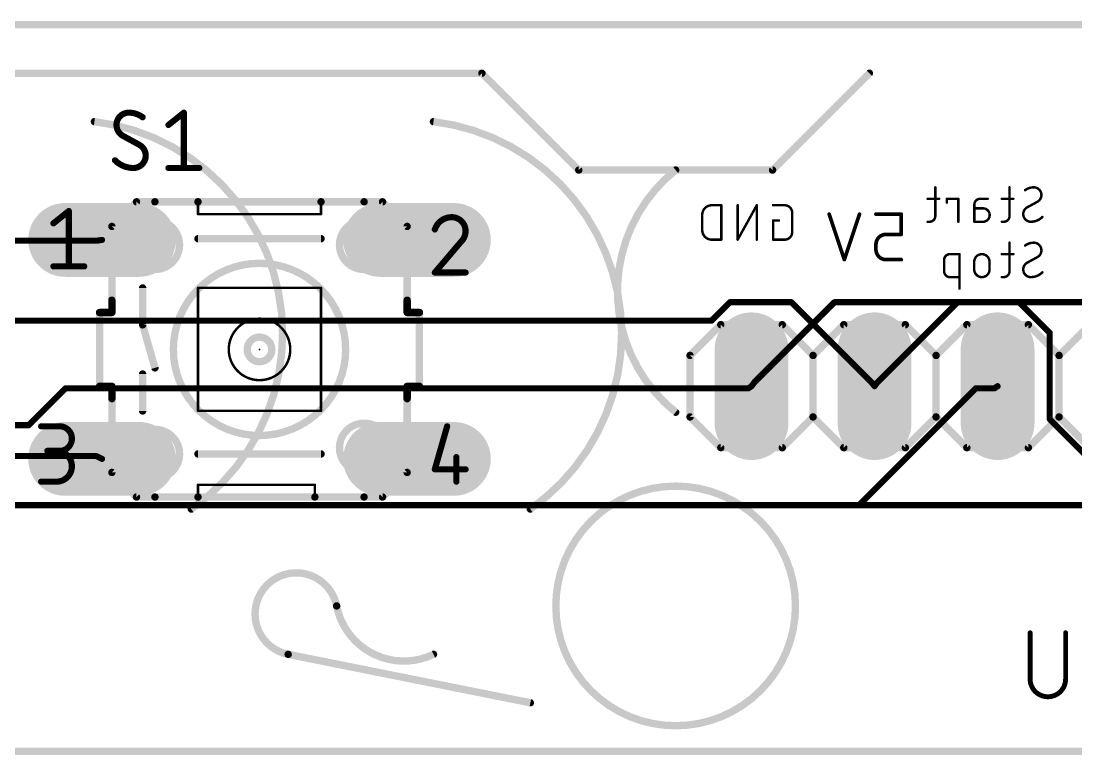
# Model space of a CAD drawing. Extents: x 0 to 140, y 0 to 15.
# Drawn here: x 48.49 to 70.26, y -0.08 to 15.08 of the extents above; entities that cross this region are included whole.
import ezdxf

# ---------------------------------------------------------------- set-up
doc = ezdxf.new("R2010")
doc.units = 0
for name, color, linetype in [('1', 12, 'CONTINUOUS'), ('16', 132, 'CONTINUOUS'), ('17', 110, 'CONTINUOUS'), ('20', 31, 'CONTINUOUS'), ('21', 253, 'CONTINUOUS'), ('22', 253, 'CONTINUOUS'), ('23', 53, 'CONTINUOUS'), ('25', 253, 'CONTINUOUS'), ('51', 253, 'CONTINUOUS'), ('52', 253, 'CONTINUOUS')]:
    doc.layers.add(name, color=color, linetype=linetype)

# ---------------------------------------------------------------- blocks, each defined once
blk = doc.blocks.new('RECT')
blk.add_solid([(-0.5, -0.5), (0.5, -0.5), (-0.5, 0.5), (0.5, 0.5)])
blk = doc.blocks.new('LONGP100')
at = {"const_width": 1}
blk.add_lwpolyline([(-0.5, 0), (0.5, 0)], dxfattribs=at)
at = {"const_width": 0.5}
for points in [[(-0.5, 0.25, 1), (-0.5, -0.25)], [(0.5, -0.25, 1), (0.5, 0.25)]]:
    blk.add_lwpolyline(points, format="xyb", dxfattribs=at)

msp = doc.modelspace()

# ---------------------------------------------------------------- linework, layer by layer
at = {"layer": '1', "const_width": 0.127}
for points in [[(38.227, 10.541), (50.038, 10.541)], [(50.038, 10.541), (50.1571, 10.5572)], [(63.627, 7.62), (65.278, 9.271)], [(65.278, 9.271), (69.088, 9.271)], [(69.088, 9.271), (69.723, 8.636)], [(69.723, 8.636), (69.723, 6.858)], [(63.627, 7.62), (63.5666, 7.5372)], [(65.786, 5.08), (68.199, 7.493)], [(68.199, 7.493), (68.58, 7.493)], [(68.58, 7.493), (68.6466, 7.5372)], [(69.723, 6.858), (71.882, 4.699)], [(46.736, 6.096), (50.038, 6.096)], [(50.038, 6.096), (50.1571, 6.036)], [(45.212, 5.08), (65.786, 5.08)]]:
    msp.add_lwpolyline(points, dxfattribs=at)
at = {"layer": '1', "const_width": 0.0635}
for points in [[(50.0337, 10.5725, 1), (50.0423, 10.5095)], [(50.038, 10.5092, 1), (50.038, 10.5728)], [(50.1614, 10.5258, 1), (50.1529, 10.5887)], [(65.278, 9.3028, 1), (65.278, 9.2393)], [(65.3005, 9.2485, 1), (65.2555, 9.2935)], [(69.1105, 9.2935, 1), (69.0655, 9.2485)], [(69.088, 9.2393, 1), (69.088, 9.3028)], [(69.7548, 8.636, 1), (69.6912, 8.636)], [(69.7005, 8.6135, 1), (69.7455, 8.6585)], [(63.6045, 7.6425, 1), (63.6495, 7.5975)], [(63.6526, 7.6013, 1), (63.6014, 7.6387)], [(63.541, 7.556, 1), (63.5923, 7.5185)], [(68.199, 7.5248, 1), (68.199, 7.4613)], [(68.2215, 7.4705, 1), (68.1765, 7.5155)], [(68.5624, 7.5194, 1), (68.5976, 7.4666)], [(68.58, 7.4613, 1), (68.58, 7.5248)], [(68.6642, 7.5108, 1), (68.6291, 7.5637)], [(69.7455, 6.8805, 1), (69.7005, 6.8355)], [(69.6912, 6.858, 1), (69.7548, 6.858)], [(50.0523, 6.1244, 1), (50.0237, 6.0676)], [(50.038, 6.0643, 1), (50.038, 6.1277)], [(50.1429, 6.0077, 1), (50.1714, 6.0644)], [(65.7635, 5.1025, 1), (65.8085, 5.0575)], [(65.786, 5.0483, 1), (65.786, 5.1117)]]:
    msp.add_lwpolyline(points, format="xyb", dxfattribs=at)
at = {"layer": '16', "const_width": 0.127}
for points in [[(63.119, 9.271), (62.738, 8.89)], [(64.389, 9.271), (63.119, 9.271)], [(66.04, 7.62), (64.389, 9.271)], [(66.167, 7.62), (67.818, 9.271)], [(67.818, 9.271), (88.773, 9.271)], [(62.738, 8.89), (37.211, 8.89)], [(66.04, 7.62), (66.1066, 7.5372)], [(66.167, 7.62), (66.1066, 7.5372)], [(49.403, 7.493), (48.641, 6.731)], [(63.5, 7.493), (49.403, 7.493)], [(63.5, 7.493), (63.5666, 7.5372)], [(48.641, 6.731), (31.75, 6.731)], [(78.867, 5.08), (20.955, 5.08)]]:
    msp.add_lwpolyline(points, dxfattribs=at)
at = {"layer": '16', "const_width": 0.0635}
for points in [[(63.119, 9.3028, 1), (63.119, 9.2393)], [(63.1415, 9.2485, 1), (63.0965, 9.2935)], [(64.4115, 9.2935, 1), (64.3665, 9.2485)], [(64.389, 9.2393, 1), (64.389, 9.3028)], [(67.818, 9.3028, 1), (67.818, 9.2393)], [(67.8405, 9.2485, 1), (67.7955, 9.2935)], [(62.7155, 8.9125, 1), (62.7605, 8.8675)], [(62.738, 8.8582, 1), (62.738, 8.9218)], [(66.0647, 7.6399, 1), (66.0153, 7.6001)], [(66.0175, 7.5975, 1), (66.0625, 7.6425)], [(66.1445, 7.6425, 1), (66.1895, 7.5975)], [(66.1926, 7.6013, 1), (66.1414, 7.6387)], [(49.403, 7.5248, 1), (49.403, 7.4613)], [(49.4255, 7.4705, 1), (49.3805, 7.5155)], [(63.4824, 7.5194, 1), (63.5176, 7.4666)], [(63.5, 7.4613, 1), (63.5, 7.5248)], [(63.5842, 7.5108, 1), (63.5491, 7.5637)], [(66.081, 7.556, 1), (66.1323, 7.5185)], [(66.0819, 7.5173, 1), (66.1314, 7.5571)], [(48.6185, 6.7535, 1), (48.6635, 6.7085)], [(48.641, 6.6993, 1), (48.641, 6.7628)]]:
    msp.add_lwpolyline(points, format="xyb", dxfattribs=at)
at = {"layer": '20', "const_width": 0.1524}
for points in [[(0, 15), (140, 15)], [(140, 0), (0, 0)]]:
    msp.add_lwpolyline(points, dxfattribs=at)
at = {"layer": '21'}
for points, const_width in [([(44, 14), (58, 14)], 0.1524), ([(58, 14), (60, 12)], 0.1524), ([(64, 12), (66, 14)], 0.1524), ([(60, 12), (64, 12)], 0.1524), ([(52.1383, 11.3446), (51.2493, 11.3446)], 0.1524), ([(54.6783, 11.3446), (52.1383, 11.3446)], 0.1524), ([(52.1383, 11.3446), (52.1383, 11.0906)], 0.0508), ([(55.5673, 11.3446), (54.6783, 11.3446)], 0.1524), ([(54.6783, 11.0906), (54.6783, 11.3446)], 0.0508), ([(54.6783, 11.0906), (52.1383, 11.0906)], 0.0508), ([(50.3603, 9.0586), (50.3603, 9.3126)], 0.1524), ([(56.4563, 9.0586), (56.4563, 9.3126)], 0.1524), ([(50.1063, 9.0586), (50.3603, 9.0586)], 0.1524), ([(50.1063, 9.0586), (50.1063, 7.5346)], 0.1524), ([(56.4563, 9.0586), (56.7103, 9.0586)], 0.1524), ([(56.7103, 7.5346), (56.7103, 9.0586)], 0.1524), ([(50.3603, 7.5346), (50.1063, 7.5346)], 0.1524), ([(50.3603, 7.5346), (50.3603, 7.2806)], 0.1524), ([(56.7103, 7.5346), (56.4563, 7.5346)], 0.1524), ([(56.4563, 7.5346), (56.4563, 7.2806)], 0.1524), ([(54.5513, 5.5026), (52.1383, 5.5026)], 0.0508), ([(52.1383, 5.5026), (52.1383, 5.2486)], 0.0508), ([(54.5513, 5.5026), (54.5513, 5.2486)], 0.0508), ([(51.2493, 5.2486), (52.1383, 5.2486)], 0.1524), ([(52.1383, 5.2486), (54.5513, 5.2486)], 0.1524), ([(54.5513, 5.2486), (55.5673, 5.2486)], 0.1524), ([(69.3174, 2.4452), (69.3174, 1.4913)], 0.1016), ([(70.0512, 1.4913), (70.0512, 2.4452)], 0.1016), ([(59, 1), (54, 2)], 0.1524)]:
    msp.add_lwpolyline(points, dxfattribs=dict(at, const_width=const_width))
for points, const_width in [([(58.0269, 14.0269, 1), (57.9731, 13.9731)], 0.0762), ([(58, 13.9619, 1), (58, 14.0381)], 0.0762), ([(66.0269, 13.9731, 1), (65.9731, 14.0269)], 0.0762), ([(60, 12.0381, 1), (60, 11.9619)], 0.0762), ([(59.9731, 11.9731, 1), (60.0269, 12.0269)], 0.0762), ([(62, 12, 0.4806), (62, 7)], 0.1524), ([(62.0238, 11.9702, 1), (61.9762, 12.0298)], 0.0762), ([(63.9731, 12.0269, 1), (64.0269, 11.9731)], 0.0762), ([(64, 11.9619, 1), (64, 12.0381)], 0.0762), ([(51.2493, 11.3827, 1), (51.2493, 11.3065)], 0.0762), ([(52.1383, 11.3827, 1), (52.1383, 11.3065)], 0.0762), ([(52.1383, 11.3065, 1), (52.1383, 11.3827)], 0.0762), ([(52.151, 11.3446, 1), (52.1256, 11.3446)], 0.0254), ([(54.6783, 11.3827, 1), (54.6783, 11.3065)], 0.0762), ([(54.6783, 11.3065, 1), (54.6783, 11.3827)], 0.0762), ([(54.691, 11.3446, 1), (54.6656, 11.3446)], 0.0254), ([(55.5673, 11.3065, 1), (55.5673, 11.3827)], 0.0762), ([(52.1383, 11.1033, 1), (52.1383, 11.0779)], 0.0254), ([(54.6783, 11.0779, 1), (54.6783, 11.1033)], 0.0254), ([(52.1256, 11.0906, 1), (52.151, 11.0906)], 0.0254), ([(54.6656, 11.0906, 1), (54.691, 11.0906)], 0.0254), ([(53.4083, 6.5186, 1), (53.4083, 10.0746, 1), (53.4083, 6.5186)], 0.1524), ([(50.3984, 9.3126, 1), (50.3222, 9.3126)], 0.0762), ([(56.4944, 9.3126, 1), (56.4182, 9.3126)], 0.0762), ([(50.1063, 9.0967, 1), (50.1063, 9.0205)], 0.0762), ([(50.1444, 9.0586, 1), (50.0682, 9.0586)], 0.0762), ([(50.3222, 9.0586, 1), (50.3984, 9.0586)], 0.0762), ([(50.3603, 9.0205, 1), (50.3603, 9.0967)], 0.0762), ([(56.4563, 9.0967, 1), (56.4563, 9.0205)], 0.0762), ([(56.4182, 9.0586, 1), (56.4944, 9.0586)], 0.0762), ([(56.7484, 9.0586, 1), (56.6722, 9.0586)], 0.0762), ([(56.7103, 9.0205, 1), (56.7103, 9.0967)], 0.0762), ([(53.4083, 8.0426, 1), (53.4083, 8.5506, 1), (53.4083, 8.0426)], 0.1524), ([(50.1063, 7.5727, 1), (50.1063, 7.4965)], 0.0762), ([(50.0682, 7.5346, 1), (50.1444, 7.5346)], 0.0762), ([(50.3984, 7.5346, 1), (50.3222, 7.5346)], 0.0762), ([(50.3603, 7.4965, 1), (50.3603, 7.5727)], 0.0762), ([(56.4563, 7.5727, 1), (56.4563, 7.4965)], 0.0762), ([(56.4944, 7.5346, 1), (56.4182, 7.5346)], 0.0762), ([(56.6722, 7.5346, 1), (56.7484, 7.5346)], 0.0762), ([(56.7103, 7.4965, 1), (56.7103, 7.5727)], 0.0762), ([(50.3222, 7.2806, 1), (50.3984, 7.2806)], 0.0762), ([(56.4182, 7.2806, 1), (56.4944, 7.2806)], 0.0762), ([(61.9762, 6.9702, 1), (62.0238, 7.0298)], 0.0762), ([(52.1383, 5.5153, 1), (52.1383, 5.4899)], 0.0254), ([(52.151, 5.5026, 1), (52.1256, 5.5026)], 0.0254), ([(54.564, 5.5026, 1), (54.5386, 5.5026)], 0.0254), ([(54.5513, 5.4899, 1), (54.5513, 5.5153)], 0.0254), ([(62, 0.5261, 1), (62, 5.4739, 1), (62, 0.5261)], 0.1524), ([(51.2493, 5.2867, 1), (51.2493, 5.2105)], 0.0762), ([(52.1383, 5.2867, 1), (52.1383, 5.2105)], 0.0762), ([(52.1383, 5.2105, 1), (52.1383, 5.2867)], 0.0762), ([(52.1256, 5.2486, 1), (52.151, 5.2486)], 0.0254), ([(54.5513, 5.2867, 1), (54.5513, 5.2105)], 0.0762), ([(54.5513, 5.2105, 1), (54.5513, 5.2867)], 0.0762), ([(54.5386, 5.2486, 1), (54.564, 5.2486)], 0.0254), ([(55.5673, 5.2105, 1), (55.5673, 5.2867)], 0.0762), ([(55, 3, 1.8685), (54, 2)], 0.1524), ([(55, 3, 0.4891), (57, 2)], 0.1524), ([(55.0374, 3.0075, 1), (54.9626, 2.9925)], 0.0762), ([(54.9626, 2.9925, 1), (55.0374, 3.0075)], 0.0762), ([(69.3428, 2.4452, 1), (69.292, 2.4452)], 0.0508), ([(70.0766, 2.4452, 1), (70.0258, 2.4452)], 0.0508), ([(54.0075, 2.0374, 1), (53.9925, 1.9626)], 0.0762), ([(53.9925, 1.9626, 1), (54.0075, 2.0374)], 0.0762), ([(57.0164, 1.9656, 1), (56.9836, 2.0344)], 0.0762), ([(69.3174, 1.4913, 1), (70.0512, 1.4913)], 0.1016), ([(69.3428, 1.4913, 1), (69.292, 1.4913)], 0.0508), ([(70.0766, 1.4913, 1), (70.0258, 1.4913)], 0.0508), ([(69.292, 1.4913, 1), (69.3428, 1.4913)], 0.0508), ([(70.0258, 1.4913, 1), (70.0766, 1.4913)], 0.0508), ([(58.9925, 0.9626, 1), (59.0075, 1.0374)], 0.0762)]:
    msp.add_lwpolyline(points, format="xyb", dxfattribs=dict(at, const_width=const_width))
at = {"layer": '22'}
for points, const_width in [([(52, 5, 0.6881), (50, 13)], 0.1524), ([(50.0046, 13.0378, 1), (49.9954, 12.9622)], 0.0762), ([(59, 5, 0.6881), (57, 13)], 0.1524), ([(57.0046, 13.0378, 1), (56.9954, 12.9622)], 0.0762), ([(67.3734, 11.6438, 1), (67.348, 11.6438)], 0.0254), ([(68.905, 11.6438, 1), (68.8796, 11.6438)], 0.0254), ([(69.3932, 11.6438, 0.1623), (69.2154, 11.5845)], 0.0508), ([(69.2078, 11.5947, 1), (69.2231, 11.5744)], 0.0254), ([(69.5513, 11.4858, 0.4142), (69.3932, 11.6438)], 0.0508), ([(69.3932, 11.6565, 1), (69.3932, 11.6311)], 0.0254), ([(69.3932, 11.6311, 1), (69.3932, 11.6565)], 0.0254), ([(67.2027, 11.4194, 1), (67.2027, 11.394)], 0.0254), ([(67.4397, 11.394, 1), (67.4397, 11.4194)], 0.0254), ([(67.5992, 11.4194, 1), (67.5992, 11.394)], 0.0254), ([(67.6119, 11.4067, 1), (67.5865, 11.4067)], 0.0254), ([(67.5865, 11.3277, 1), (67.6119, 11.3277)], 0.0254), ([(67.849, 11.4067, 1), (67.8236, 11.4067)], 0.0254), ([(67.8363, 11.394, 1), (67.8363, 11.4194)], 0.0254), ([(68.2857, 11.4067, 0.4142), (68.1671, 11.2882)], 0.0508), ([(68.2857, 11.4194, 1), (68.2857, 11.394)], 0.0254), ([(68.2857, 11.394, 1), (68.2857, 11.4194)], 0.0254), ([(68.4437, 11.394, 1), (68.4437, 11.4194)], 0.0254), ([(68.7343, 11.4194, 1), (68.7343, 11.394)], 0.0254), ([(68.9713, 11.394, 1), (68.9713, 11.4194)], 0.0254), ([(69.4658, 11.3584, 1), (69.4787, 11.3365)], 0.0254), ([(69.4723, 11.3475, 0.2656), (69.5513, 11.4858)], 0.0508), ([(69.4784, 11.3363, 1), (69.4662, 11.3586)], 0.0254), ([(69.564, 11.4858, 1), (69.5386, 11.4858)], 0.0254), ([(69.5386, 11.4858, 1), (69.564, 11.4858)], 0.0254), ([(62.7463, 11.2741, 0.4142), (62.5487, 11.0766)], 0.0508), ([(62.7463, 11.2868, 1), (62.7463, 11.2614)], 0.0254), ([(62.7463, 11.2614, 1), (62.7463, 11.2868)], 0.0254), ([(62.9565, 11.2741, 1), (62.9311, 11.2741)], 0.0254), ([(62.9438, 11.2614, 1), (62.9438, 11.2868)], 0.0254), ([(63.2929, 11.2741, 1), (63.2675, 11.2741)], 0.0254), ([(63.688, 11.2741, 1), (63.6626, 11.2741)], 0.0254), ([(63.6864, 11.268, 1), (63.6642, 11.2803)], 0.0254), ([(64.0117, 11.2868, 1), (64.0117, 11.2614)], 0.0254), ([(64.4068, 11.1161, 0.4142), (64.2488, 11.2741)], 0.0508), ([(64.2488, 11.2868, 1), (64.2488, 11.2614)], 0.0254), ([(64.2488, 11.2614, 1), (64.2488, 11.2868)], 0.0254), ([(64.4195, 11.1161, 1), (64.3941, 11.1161)], 0.0254), ([(64.3941, 11.1161, 1), (64.4195, 11.1161)], 0.0254), ([(65.1869, 11.0962, 1), (65.1507, 11.0842)], 0.0381), ([(65.8134, 11.0842, 1), (65.7772, 11.0962)], 0.0381), ([(66.1354, 11.1093, 1), (66.1354, 11.0712)], 0.0381), ([(66.6765, 11.0902, 1), (66.6385, 11.0902)], 0.0381), ([(66.6575, 11.0712, 1), (66.6575, 11.1093)], 0.0381), ([(68.1798, 11.2882, 1), (68.1544, 11.2882)], 0.0254), ([(68.1544, 11.2882, 1), (68.1798, 11.2882)], 0.0254), ([(68.1671, 11.2219, 1), (68.1671, 11.1965)], 0.0254), ([(68.3449, 10.9326, 1), (68.3449, 11.2092)], 0.0508), ([(68.3449, 11.2219, 1), (68.3449, 11.1965)], 0.0254), ([(68.3449, 11.1965, 1), (68.3449, 11.2219)], 0.0254), ([(69.255, 11.2289, 0.2656), (69.1759, 11.0906)], 0.0508), ([(69.1759, 11.0906, 0.4142), (69.334, 10.9326)], 0.0508), ([(69.1886, 11.0906, 1), (69.1632, 11.0906)], 0.0254), ([(69.2489, 11.2401, 1), (69.261, 11.2178)], 0.0254), ([(69.2614, 11.218, 1), (69.2485, 11.2399)], 0.0254), ([(62.5614, 11.0766, 1), (62.536, 11.0766)], 0.0254), ([(62.536, 11.0766, 1), (62.5614, 11.0766)], 0.0254), ([(64.0117, 10.9707, 1), (64.0117, 10.9453)], 0.0254), ([(64.0244, 10.958, 1), (63.999, 10.958)], 0.0254), ([(64.1303, 10.9453, 1), (64.1303, 10.9707)], 0.0254), ([(67.2027, 10.9453, 1), (67.2027, 10.9199)], 0.0254), ([(67.2422, 10.9326, 0.4142), (67.3607, 11.0511)], 0.0508), ([(67.2422, 10.9453, 1), (67.2422, 10.9199)], 0.0254), ([(67.2422, 10.9199, 1), (67.2422, 10.9453)], 0.0254), ([(67.3734, 11.0511, 1), (67.348, 11.0511)], 0.0254), ([(67.348, 11.0511, 1), (67.3734, 11.0511)], 0.0254), ([(67.8236, 10.9326, 1), (67.849, 10.9326)], 0.0254), ([(68.1671, 10.9453, 1), (68.1671, 10.9199)], 0.0254), ([(68.1544, 10.9326, 1), (68.1798, 10.9326)], 0.0254), ([(68.3449, 10.9453, 1), (68.3449, 10.9199)], 0.0254), ([(68.3449, 10.9199, 1), (68.3449, 10.9453)], 0.0254), ([(68.7343, 10.9453, 1), (68.7343, 10.9199)], 0.0254), ([(68.7738, 10.9326, 0.4142), (68.8923, 11.0511)], 0.0508), ([(68.7738, 10.9453, 1), (68.7738, 10.9199)], 0.0254), ([(68.7738, 10.9199, 1), (68.7738, 10.9453)], 0.0254), ([(68.905, 11.0511, 1), (68.8796, 11.0511)], 0.0254), ([(68.8796, 11.0511, 1), (68.905, 11.0511)], 0.0254), ([(69.1632, 11.0906, 1), (69.1886, 11.0906)], 0.0254), ([(69.334, 10.9326, 0.2), (69.571, 11.0314)], 0.0508), ([(69.334, 10.9453, 1), (69.334, 10.9199)], 0.0254), ([(69.334, 10.9199, 1), (69.334, 10.9453)], 0.0254), ([(69.5801, 11.0224, 1), (69.562, 11.0403)], 0.0254), ([(62.5487, 10.7605, 0.4142), (62.7463, 10.5629)], 0.0508), ([(62.5614, 10.7605, 1), (62.536, 10.7605)], 0.0254), ([(62.536, 10.7605, 1), (62.5614, 10.7605)], 0.0254), ([(64.2488, 10.5629, 0.4142), (64.4068, 10.721)], 0.0508), ([(64.4195, 10.721, 1), (64.3941, 10.721)], 0.0254), ([(64.3941, 10.721, 1), (64.4195, 10.721)], 0.0254), ([(66.3442, 10.6725, 0.4142), (66.1354, 10.4637)], 0.0762), ([(66.3442, 10.6916, 1), (66.3442, 10.6535)], 0.0381), ([(66.3442, 10.6535, 1), (66.3442, 10.6916)], 0.0381), ([(66.6385, 10.6725, 1), (66.6765, 10.6725)], 0.0381), ([(66.6575, 10.6535, 1), (66.6575, 10.6916)], 0.0381), ([(62.7463, 10.5756, 1), (62.7463, 10.5502)], 0.0254), ([(62.7463, 10.5502, 1), (62.7463, 10.5756)], 0.0254), ([(62.9311, 10.5629, 1), (62.9565, 10.5629)], 0.0254), ([(62.9438, 10.5502, 1), (62.9438, 10.5756)], 0.0254), ([(63.2691, 10.5691, 1), (63.2913, 10.5568)], 0.0254), ([(63.2675, 10.5629, 1), (63.2929, 10.5629)], 0.0254), ([(63.6626, 10.5629, 1), (63.688, 10.5629)], 0.0254), ([(64.0117, 10.5756, 1), (64.0117, 10.5502)], 0.0254), ([(63.999, 10.5629, 1), (64.0244, 10.5629)], 0.0254), ([(64.2488, 10.5756, 1), (64.2488, 10.5502)], 0.0254), ([(64.2488, 10.5502, 1), (64.2488, 10.5756)], 0.0254), ([(66.1544, 10.4637, 1), (66.1163, 10.4637)], 0.0381), ([(66.1163, 10.4637, 1), (66.1544, 10.4637)], 0.0381), ([(68.905, 10.5008, 1), (68.8796, 10.5008)], 0.0254), ([(69.3932, 10.5008, 0.1623), (69.2154, 10.4415)], 0.0508), ([(69.2078, 10.4517, 1), (69.2231, 10.4314)], 0.0254), ([(69.5513, 10.3428, 0.4142), (69.3932, 10.5008)], 0.0508), ([(69.3932, 10.5135, 1), (69.3932, 10.4881)], 0.0254), ([(69.3932, 10.4881, 1), (69.3932, 10.5135)], 0.0254), ([(66.1354, 10.3593, 0.4142), (66.3442, 10.1504)], 0.0762), ([(66.1544, 10.3593, 1), (66.1163, 10.3593)], 0.0381), ([(66.1163, 10.3593, 1), (66.1544, 10.3593)], 0.0381), ([(67.662, 10.2637, 0.4142), (67.5434, 10.1452)], 0.0508), ([(67.662, 10.2764, 1), (67.662, 10.251)], 0.0254), ([(67.662, 10.251, 1), (67.662, 10.2764)], 0.0254), ([(67.8722, 10.2637, 1), (67.8468, 10.2637)], 0.0254), ([(67.8595, 10.251, 1), (67.8595, 10.2764)], 0.0254), ([(68.48, 10.1057, 1), (68.1639, 10.1057)], 0.0508), ([(68.7343, 10.2764, 1), (68.7343, 10.251)], 0.0254), ([(68.9713, 10.251, 1), (68.9713, 10.2764)], 0.0254), ([(69.4723, 10.2045, 0.2656), (69.5513, 10.3428)], 0.0508), ([(69.564, 10.3428, 1), (69.5386, 10.3428)], 0.0254), ([(69.5386, 10.3428, 1), (69.564, 10.3428)], 0.0254), ([(65.464, 10.1564, 1), (65.5001, 10.1444)], 0.0381), ([(65.464, 10.1444, 1), (65.5001, 10.1564)], 0.0381), ([(66.3442, 10.1695, 1), (66.3442, 10.1314)], 0.0381), ([(66.3442, 10.1314, 1), (66.3442, 10.1695)], 0.0381), ([(66.6575, 10.1314, 1), (66.6575, 10.1695)], 0.0381), ([(67.5561, 10.1452, 1), (67.5307, 10.1452)], 0.0254), ([(67.5307, 10.1452, 1), (67.5561, 10.1452)], 0.0254), ([(68.1766, 10.1057, 1), (68.1512, 10.1057)], 0.0254), ([(68.1512, 10.1057, 1), (68.1766, 10.1057)], 0.0254), ([(68.4927, 10.1057, 1), (68.4673, 10.1057)], 0.0254), ([(68.4673, 10.1057, 1), (68.4927, 10.1057)], 0.0254), ([(69.255, 10.0859, 0.2656), (69.1759, 9.9476)], 0.0508), ([(69.2489, 10.0971, 1), (69.261, 10.0748)], 0.0254), ([(69.2614, 10.075, 1), (69.2485, 10.0969)], 0.0254), ([(69.4658, 10.2154, 1), (69.4787, 10.1935)], 0.0254), ([(69.4784, 10.1933, 1), (69.4662, 10.2156)], 0.0254), ([(67.5434, 9.9081, 0.4142), (67.662, 9.7896)], 0.0508), ([(67.5561, 9.9081, 1), (67.5307, 9.9081)], 0.0254), ([(67.5307, 9.9081, 1), (67.5561, 9.9081)], 0.0254), ([(67.662, 9.8023, 1), (67.662, 9.7769)], 0.0254), ([(67.662, 9.7769, 1), (67.662, 9.8023)], 0.0254), ([(67.8595, 9.7769, 1), (67.8595, 9.8023)], 0.0254), ([(68.1639, 9.9476, 1), (68.48, 9.9476)], 0.0508), ([(68.1766, 9.9476, 1), (68.1512, 9.9476)], 0.0254), ([(68.1512, 9.9476, 1), (68.1766, 9.9476)], 0.0254), ([(68.4927, 9.9476, 1), (68.4673, 9.9476)], 0.0254), ([(68.4673, 9.9476, 1), (68.4927, 9.9476)], 0.0254), ([(68.7343, 9.8023, 1), (68.7343, 9.7769)], 0.0254), ([(68.7738, 9.7896, 0.4142), (68.8923, 9.9081)], 0.0508), ([(68.7738, 9.8023, 1), (68.7738, 9.7769)], 0.0254), ([(68.7738, 9.7769, 1), (68.7738, 9.8023)], 0.0254), ([(68.905, 9.9081, 1), (68.8796, 9.9081)], 0.0254), ([(68.8796, 9.9081, 1), (68.905, 9.9081)], 0.0254), ([(69.1759, 9.9476, 0.4142), (69.334, 9.7896)], 0.0508), ([(69.1886, 9.9476, 1), (69.1632, 9.9476)], 0.0254), ([(69.1632, 9.9476, 1), (69.1886, 9.9476)], 0.0254), ([(69.334, 9.7896, 0.2), (69.571, 9.8884)], 0.0508), ([(69.334, 9.8023, 1), (69.334, 9.7769)], 0.0254), ([(69.334, 9.7769, 1), (69.334, 9.8023)], 0.0254), ([(69.5801, 9.8794, 1), (69.562, 9.8973)], 0.0254), ([(67.8468, 9.5525, 1), (67.8722, 9.5525)], 0.0254), ([(62.9316, 8.8453, 1), (62.9316, 8.7691)], 0.0762), ([(62.9586, 8.7803, 1), (62.9047, 8.8342)], 0.0762), ([(64.2286, 8.8342, 1), (64.1747, 8.7803)], 0.0762), ([(64.2016, 8.7691, 1), (64.2016, 8.8453)], 0.0762), ([(65.4716, 8.8453, 1), (65.4716, 8.7691)], 0.0762), ([(65.4986, 8.7803, 1), (65.4447, 8.8342)], 0.0762), ([(66.7686, 8.8342, 1), (66.7147, 8.7803)], 0.0762), ([(66.7416, 8.7691, 1), (66.7416, 8.8453)], 0.0762), ([(68.0116, 8.8453, 1), (68.0116, 8.7691)], 0.0762), ([(68.0386, 8.7803, 1), (67.9847, 8.8342)], 0.0762), ([(69.3086, 8.8342, 1), (69.2547, 8.7803)], 0.0762), ([(69.2816, 8.7691, 1), (69.2816, 8.8453)], 0.0762), ([(62.3347, 8.1722, 1), (62.2585, 8.1722)], 0.0762), ([(62.2697, 8.1992, 1), (62.3236, 8.1453)], 0.0762), ([(64.8747, 8.1722, 1), (64.7985, 8.1722)], 0.0762), ([(64.8097, 8.1992, 1), (64.8636, 8.1453)], 0.0762), ([(64.8097, 8.1453, 1), (64.8636, 8.1992)], 0.0762), ([(67.4147, 8.1722, 1), (67.3385, 8.1722)], 0.0762), ([(67.3497, 8.1992, 1), (67.4036, 8.1453)], 0.0762), ([(67.3497, 8.1453, 1), (67.4036, 8.1992)], 0.0762), ([(69.9547, 8.1722, 1), (69.8785, 8.1722)], 0.0762), ([(69.8897, 8.1992, 1), (69.9436, 8.1453)], 0.0762), ([(69.8897, 8.1453, 1), (69.9436, 8.1992)], 0.0762), ([(62.3236, 6.9292, 1), (62.2697, 6.8753)], 0.0762), ([(64.8636, 6.9292, 1), (64.8097, 6.8753)], 0.0762), ([(64.8636, 6.8753, 1), (64.8097, 6.9292)], 0.0762), ([(67.4036, 6.9292, 1), (67.3497, 6.8753)], 0.0762), ([(67.4036, 6.8753, 1), (67.3497, 6.9292)], 0.0762), ([(69.9436, 6.9292, 1), (69.8897, 6.8753)], 0.0762), ([(69.9436, 6.8753, 1), (69.8897, 6.9292)], 0.0762), ([(62.2585, 6.9022, 1), (62.3347, 6.9022)], 0.0762), ([(64.7985, 6.9022, 1), (64.8747, 6.9022)], 0.0762), ([(67.3385, 6.9022, 1), (67.4147, 6.9022)], 0.0762), ([(69.8785, 6.9022, 1), (69.9547, 6.9022)], 0.0762), ([(62.9316, 6.3053, 1), (62.9316, 6.2291)], 0.0762), ([(62.9047, 6.2403, 1), (62.9586, 6.2942)], 0.0762), ([(64.1747, 6.2942, 1), (64.2286, 6.2403)], 0.0762), ([(64.2016, 6.2291, 1), (64.2016, 6.3053)], 0.0762), ([(65.4716, 6.3053, 1), (65.4716, 6.2291)], 0.0762), ([(65.4447, 6.2403, 1), (65.4986, 6.2942)], 0.0762), ([(66.7147, 6.2942, 1), (66.7686, 6.2403)], 0.0762), ([(66.7416, 6.2291, 1), (66.7416, 6.3053)], 0.0762), ([(68.0116, 6.3053, 1), (68.0116, 6.2291)], 0.0762), ([(67.9847, 6.2403, 1), (68.0386, 6.2942)], 0.0762), ([(69.2547, 6.2942, 1), (69.3086, 6.2403)], 0.0762), ([(69.2816, 6.2291, 1), (69.2816, 6.3053)], 0.0762), ([(51.9782, 5.0312, 1), (52.0218, 4.9688)], 0.0762), ([(58.9782, 5.0312, 1), (59.0218, 4.9688)], 0.0762)]:
    msp.add_lwpolyline(points, format="xyb", dxfattribs=dict(at, const_width=const_width))
for points, const_width in [([(67.3607, 11.6438), (67.3607, 11.0511)], 0.0508), ([(68.8923, 11.6438), (68.8923, 11.0511)], 0.0508), ([(67.4397, 11.4067), (67.2027, 11.4067)], 0.0508), ([(67.8363, 11.4067), (67.5992, 11.4067)], 0.0508), ([(67.5992, 11.4067), (67.5992, 11.3277)], 0.0508), ([(67.8363, 10.9326), (67.8363, 11.4067)], 0.0508), ([(68.2857, 11.4067), (68.4437, 11.4067)], 0.0508), ([(68.9713, 11.4067), (68.7343, 11.4067)], 0.0508), ([(69.255, 11.2289), (69.4723, 11.3475)], 0.0508), ([(62.9438, 11.2741), (62.7463, 11.2741)], 0.0508), ([(62.9438, 10.5629), (62.9438, 11.2741)], 0.0508), ([(63.6753, 11.2741), (63.2802, 10.5629)], 0.0508), ([(63.2802, 10.5629), (63.2802, 11.2741)], 0.0508), ([(63.6753, 10.5629), (63.6753, 11.2741)], 0.0508), ([(64.2488, 11.2741), (64.0117, 11.2741)], 0.0508), ([(64.4068, 10.721), (64.4068, 11.1161)], 0.0508), ([(65.4821, 10.1504), (65.1688, 11.0902)], 0.0762), ([(65.7953, 11.0902), (65.4821, 10.1504)], 0.0762), ([(66.6575, 11.0902), (66.1354, 11.0902)], 0.0762), ([(66.6575, 10.6725), (66.6575, 11.0902)], 0.0762), ([(68.1671, 10.9326), (68.1671, 11.2882)], 0.0508), ([(68.1671, 11.2092), (68.3449, 11.2092)], 0.0508), ([(62.5487, 11.0766), (62.5487, 10.7605)], 0.0508), ([(64.1303, 10.958), (64.0117, 10.958)], 0.0508), ([(64.0117, 10.958), (64.0117, 10.5629)], 0.0508), ([(67.2422, 10.9326), (67.2027, 10.9326)], 0.0508), ([(68.3449, 10.9326), (68.1671, 10.9326)], 0.0508), ([(68.7738, 10.9326), (68.7343, 10.9326)], 0.0508), ([(66.3442, 10.6725), (66.6575, 10.6725)], 0.0762), ([(62.7463, 10.5629), (62.9438, 10.5629)], 0.0508), ([(64.0117, 10.5629), (64.2488, 10.5629)], 0.0508), ([(66.1354, 10.3593), (66.1354, 10.4637)], 0.0762), ([(68.8923, 10.5008), (68.8923, 9.9081)], 0.0508), ([(67.8595, 10.2637), (67.662, 10.2637)], 0.0508), ([(67.8595, 9.5525), (67.8595, 10.2637)], 0.0508), ([(68.9713, 10.2637), (68.7343, 10.2637)], 0.0508), ([(66.6575, 10.1504), (66.3442, 10.1504)], 0.0762), ([(67.5434, 10.1452), (67.5434, 9.9081)], 0.0508), ([(68.1639, 10.1057), (68.1639, 9.9476)], 0.0508), ([(68.48, 9.9476), (68.48, 10.1057)], 0.0508), ([(69.255, 10.0859), (69.4723, 10.2045)], 0.0508), ([(67.662, 9.7896), (67.8595, 9.7896)], 0.0508), ([(68.7738, 9.7896), (68.7343, 9.7896)], 0.0508), ([(62.9316, 8.8072), (62.2966, 8.1722)], 0.1524), ([(64.2016, 8.8072), (62.9316, 8.8072)], 0.1524), ([(64.2016, 8.8072), (64.8366, 8.1722)], 0.1524), ([(65.4716, 8.8072), (64.8366, 8.1722)], 0.1524), ([(66.7416, 8.8072), (65.4716, 8.8072)], 0.1524), ([(66.7416, 8.8072), (67.3766, 8.1722)], 0.1524), ([(68.0116, 8.8072), (67.3766, 8.1722)], 0.1524), ([(69.2816, 8.8072), (68.0116, 8.8072)], 0.1524), ([(69.9166, 8.1722), (69.2816, 8.8072)], 0.1524), ([(70.5516, 8.8072), (69.9166, 8.1722)], 0.1524), ([(62.2966, 8.1722), (62.2966, 6.9022)], 0.1524), ([(64.8366, 8.1722), (64.8366, 6.9022)], 0.1524), ([(67.3766, 8.1722), (67.3766, 6.9022)], 0.1524), ([(69.9166, 8.1722), (69.9166, 6.9022)], 0.1524), ([(62.2966, 6.9022), (62.9316, 6.2672)], 0.1524), ([(64.8366, 6.9022), (64.2016, 6.2672)], 0.1524), ([(64.8366, 6.9022), (65.4716, 6.2672)], 0.1524), ([(67.3766, 6.9022), (66.7416, 6.2672)], 0.1524), ([(67.3766, 6.9022), (68.0116, 6.2672)], 0.1524), ([(69.2816, 6.2672), (69.9166, 6.9022)], 0.1524), ([(69.9166, 6.9022), (70.5516, 6.2672)], 0.1524), ([(62.9316, 6.2672), (64.2016, 6.2672)], 0.1524), ([(65.4716, 6.2672), (66.7416, 6.2672)], 0.1524), ([(68.0116, 6.2672), (69.2816, 6.2672)], 0.1524)]:
    msp.add_lwpolyline(points, dxfattribs=dict(at, const_width=const_width))
at = {"layer": '23'}
msp.add_point((53.4083, 8.2966), dxfattribs=at)
at = {"layer": '25'}
for points, const_width in [([(50.7096, 13.1861, 0.4142), (50.4556, 12.9321)], 0.127), ([(50.7096, 13.2179, 1), (50.7096, 13.1544)], 0.0635), ([(50.9953, 13.0909, 0.1623), (50.7096, 13.1861)], 0.127), ([(50.7096, 13.1544, 1), (50.7096, 13.2179)], 0.0635), ([(50.9763, 13.0655, 1), (51.0144, 13.1163)], 0.0635), ([(51.878, 13.1861, 1), (51.8145, 13.1861)], 0.0635), ([(51.8661, 13.1613, 1), (51.8264, 13.2109)], 0.0635), ([(50.4873, 12.9321, 1), (50.4238, 12.9321)], 0.0635), ([(50.4238, 12.9321, 1), (50.4873, 12.9321)], 0.0635), ([(50.4556, 12.9321, 0.2656), (50.5826, 12.7099)], 0.127), ([(51.5089, 12.9569, 1), (51.5486, 12.9073)], 0.0635), ([(50.5978, 12.7377, 1), (50.5674, 12.682)], 0.0635), ([(50.5665, 12.6825, 1), (50.5987, 12.7372)], 0.0635), ([(51.0588, 12.2971, 0.2656), (50.9318, 12.5194)], 0.127), ([(50.948, 12.5467, 1), (50.9157, 12.492)], 0.0635), ([(50.9166, 12.4915, 1), (50.947, 12.5472)], 0.0635), ([(50.4238, 12.2019, 0.2), (50.8048, 12.0431)], 0.127), ([(50.4464, 12.2242, 1), (50.4013, 12.1795)], 0.0635), ([(50.8048, 12.0431, 0.4142), (51.0588, 12.2971)], 0.127), ([(51.0906, 12.2971, 1), (51.0271, 12.2971)], 0.0635), ([(51.0271, 12.2971, 1), (51.0906, 12.2971)], 0.0635), ([(50.8048, 12.0749, 1), (50.8048, 12.0114)], 0.0635), ([(50.8048, 12.0114, 1), (50.8048, 12.0749)], 0.0635), ([(51.5287, 12.0749, 1), (51.5287, 12.0114)], 0.0635), ([(51.8145, 12.0431, 1), (51.878, 12.0431)], 0.0635), ([(52.1637, 12.0114, 1), (52.1637, 12.0749)], 0.0635)]:
    msp.add_lwpolyline(points, format="xyb", dxfattribs=dict(at, const_width=const_width))
at = {"layer": '25', "const_width": 0.127}
for points in [[(51.5287, 12.9321), (51.8462, 13.1861)], [(51.8462, 13.1861), (51.8462, 12.0431)], [(50.9318, 12.5194), (50.5826, 12.7099)], [(51.5287, 12.0431), (52.1637, 12.0431)]]:
    msp.add_lwpolyline(points, dxfattribs=at)
at = {"layer": '51'}
for points, const_width in [([(50.8683, 11.3446), (50.3603, 10.8366)], 0.1524), ([(50.8683, 11.3446), (51.2493, 11.3446)], 0.1524), ([(55.9483, 11.3446), (55.5673, 11.3446)], 0.1524), ([(56.4563, 10.8366), (55.9483, 11.3446)], 0.1524), ([(49.1538, 10.9001), (49.4713, 11.1541)], 0.127), ([(49.4713, 11.1541), (49.4713, 10.0111)], 0.127), ([(50.3603, 10.8366), (50.3603, 9.3126)], 0.1524), ([(56.4563, 9.3126), (56.4563, 10.8366)], 0.1524), ([(54.6783, 10.5826), (52.1383, 10.5826)], 0.1524), ([(57.5676, 10.5191), (57.0278, 9.8841)], 0.127), ([(49.1538, 10.0111), (49.7888, 10.0111)], 0.127), ([(57.0278, 9.8841), (57.6628, 9.8841)], 0.127), ([(50.9953, 9.5666), (50.9953, 8.8046)], 0.1524), ([(52.1383, 9.5666), (52.1383, 7.0266)], 0.0508), ([(52.1383, 9.5666), (54.6783, 9.5666)], 0.0508), ([(54.6783, 7.0266), (54.6783, 9.5666)], 0.0508), ([(50.9953, 8.8046), (51.2493, 7.9156)], 0.1524), ([(50.9953, 7.7886), (50.9953, 7.0266)], 0.1524), ([(50.3603, 5.7566), (50.3603, 7.2806)], 0.1524), ([(56.4563, 5.7566), (56.4563, 7.2806)], 0.1524), ([(54.6783, 7.0266), (52.1383, 7.0266)], 0.0508), ([(48.8998, 6.7091), (49.2808, 6.7091)], 0.127), ([(57.2818, 6.7091), (57.0278, 5.8201)], 0.127), ([(49.2808, 6.2011), (49.0268, 6.2011)], 0.127), ([(52.1383, 6.1376), (54.6783, 6.1376)], 0.1524), ([(57.4723, 6.0741), (57.4723, 5.5661)], 0.127), ([(57.0278, 5.8201), (57.6628, 5.8201)], 0.127), ([(50.8683, 5.2486), (50.3603, 5.7566)], 0.1524), ([(55.9483, 5.2486), (56.4563, 5.7566)], 0.1524), ([(48.8998, 5.5661), (49.2173, 5.5661)], 0.127), ([(50.8683, 5.2486), (51.2493, 5.2486)], 0.1524), ([(55.9483, 5.2486), (55.5673, 5.2486)], 0.1524)]:
    msp.add_lwpolyline(points, dxfattribs=dict(at, const_width=const_width))
for points, const_width in [([(50.8683, 11.3827, 1), (50.8683, 11.3065)], 0.0762), ([(50.8953, 11.3177, 1), (50.8414, 11.3716)], 0.0762), ([(51.2493, 11.3065, 1), (51.2493, 11.3827)], 0.0762), ([(55.5673, 11.3827, 1), (55.5673, 11.3065)], 0.0762), ([(55.9753, 11.3716, 1), (55.9214, 11.3177)], 0.0762), ([(55.9483, 11.3065, 1), (55.9483, 11.3827)], 0.0762), ([(49.5031, 11.1541, 1), (49.4396, 11.1541)], 0.0635), ([(49.4912, 11.1293, 1), (49.4515, 11.1789)], 0.0635), ([(49.134, 10.9249, 1), (49.1737, 10.8753)], 0.0635), ([(50.3984, 10.8366, 1), (50.3222, 10.8366)], 0.0762), ([(50.3334, 10.8636, 1), (50.3873, 10.8097)], 0.0762), ([(51.2493, 9.9476, 1), (51.2493, 10.9636, 1), (51.2493, 9.9476)], 0.1524), ([(55.5673, 9.9476, 1), (55.5673, 10.9636, 1), (55.5673, 9.9476)], 0.1524), ([(56.4944, 10.8366, 1), (56.4182, 10.8366)], 0.0762), ([(56.4294, 10.8097, 1), (56.4833, 10.8636)], 0.0762), ([(57.3771, 11.0271, 0.3252), (57.0278, 10.7731)], 0.127), ([(57.6628, 10.7414, 0.4142), (57.3771, 11.0271)], 0.127), ([(57.3771, 11.0589, 1), (57.3771, 10.9954)], 0.0635), ([(57.3771, 10.9954, 1), (57.3771, 11.0589)], 0.0635), ([(56.9976, 10.7829, 1), (57.058, 10.7633)], 0.0635), ([(57.5676, 10.5191, 0.2053), (57.6628, 10.7414)], 0.127), ([(57.6946, 10.7414, 1), (57.6311, 10.7414)], 0.0635), ([(57.6311, 10.7414, 1), (57.6946, 10.7414)], 0.0635), ([(52.1383, 10.6207, 1), (52.1383, 10.5445)], 0.0762), ([(54.6783, 10.5445, 1), (54.6783, 10.6207)], 0.0762), ([(57.5457, 10.5421, 1), (57.5895, 10.4961)], 0.0635), ([(57.5918, 10.4986, 1), (57.5434, 10.5397)], 0.0635), ([(49.1538, 10.0429, 1), (49.1538, 9.9794)], 0.0635), ([(49.4396, 10.0111, 1), (49.5031, 10.0111)], 0.0635), ([(49.7888, 9.9794, 1), (49.7888, 10.0429)], 0.0635), ([(57.0278, 9.9159, 1), (57.0278, 9.8524)], 0.0635), ([(57.0037, 9.9047, 1), (57.052, 9.8636)], 0.0635), ([(57.6628, 9.8524, 1), (57.6628, 9.9159)], 0.0635), ([(51.0334, 9.5666, 1), (50.9572, 9.5666)], 0.0762), ([(52.151, 9.5666, 1), (52.1256, 9.5666)], 0.0254), ([(52.1383, 9.5793, 1), (52.1383, 9.5539)], 0.0254), ([(54.691, 9.5666, 1), (54.6656, 9.5666)], 0.0254), ([(54.6783, 9.5539, 1), (54.6783, 9.5793)], 0.0254), ([(50.3222, 9.3126, 1), (50.3984, 9.3126)], 0.0762), ([(56.4182, 9.3126, 1), (56.4944, 9.3126)], 0.0762), ([(53.4083, 7.6616, 1), (53.4083, 8.9316, 1), (53.4083, 7.6616)], 0.0508), ([(51.032, 8.8151, 1), (50.9587, 8.7942)], 0.0762), ([(50.9572, 8.8046, 1), (51.0334, 8.8046)], 0.0762), ([(51.0334, 7.7886, 1), (50.9572, 7.7886)], 0.0762), ([(51.2127, 7.9052, 1), (51.286, 7.9261)], 0.0762), ([(50.3984, 7.2806, 1), (50.3222, 7.2806)], 0.0762), ([(56.4944, 7.2806, 1), (56.4182, 7.2806)], 0.0762), ([(50.9572, 7.0266, 1), (51.0334, 7.0266)], 0.0762), ([(52.1383, 7.0393, 1), (52.1383, 7.0139)], 0.0254), ([(52.1256, 7.0266, 1), (52.151, 7.0266)], 0.0254), ([(54.6656, 7.0266, 1), (54.691, 7.0266)], 0.0254), ([(54.6783, 7.0139, 1), (54.6783, 7.0393)], 0.0254), ([(48.8998, 6.7409, 1), (48.8998, 6.6774)], 0.0635), ([(49.2808, 6.2011, 1), (49.2808, 6.7091)], 0.127), ([(49.2808, 6.7409, 1), (49.2808, 6.6774)], 0.0635), ([(49.2808, 6.6774, 1), (49.2808, 6.7409)], 0.0635), ([(55.5673, 5.7566, 1), (55.5673, 6.7726, 1), (55.5673, 5.7566)], 0.1524), ([(57.3124, 6.7004, 1), (57.2513, 6.7178)], 0.0635), ([(51.2493, 5.6296, 1), (51.2493, 6.6456, 1), (51.2493, 5.6296)], 0.1524), ([(49.0268, 6.2329, 1), (49.0268, 6.1694)], 0.0635), ([(49.2173, 5.5661, 1), (49.2173, 6.2011)], 0.127), ([(49.2173, 6.2329, 1), (49.2173, 6.1694)], 0.0635), ([(49.2808, 6.2329, 1), (49.2808, 6.1694)], 0.0635), ([(49.2808, 6.1694, 1), (49.2808, 6.2329)], 0.0635), ([(52.1383, 6.1757, 1), (52.1383, 6.0995)], 0.0762), ([(54.6783, 6.0995, 1), (54.6783, 6.1757)], 0.0762), ([(57.5041, 6.0741, 1), (57.4406, 6.0741)], 0.0635), ([(57.0278, 5.8519, 1), (57.0278, 5.7884)], 0.0635), ([(57.6628, 5.7884, 1), (57.6628, 5.8519)], 0.0635), ([(50.3873, 5.7836, 1), (50.3334, 5.7297)], 0.0762), ([(50.3222, 5.7566, 1), (50.3984, 5.7566)], 0.0762), ([(56.4182, 5.7566, 1), (56.4944, 5.7566)], 0.0762), ([(56.4833, 5.7297, 1), (56.4294, 5.7836)], 0.0762), ([(56.9973, 5.8288, 1), (57.0584, 5.8114)], 0.0635), ([(48.8998, 5.5979, 1), (48.8998, 5.5344)], 0.0635), ([(49.2173, 5.5979, 1), (49.2173, 5.5344)], 0.0635), ([(49.2173, 5.5344, 1), (49.2173, 5.5979)], 0.0635), ([(57.4406, 5.5661, 1), (57.5041, 5.5661)], 0.0635), ([(50.8683, 5.2867, 1), (50.8683, 5.2105)], 0.0762), ([(50.8414, 5.2217, 1), (50.8953, 5.2756)], 0.0762), ([(51.2493, 5.2105, 1), (51.2493, 5.2867)], 0.0762), ([(55.5673, 5.2867, 1), (55.5673, 5.2105)], 0.0762), ([(55.9214, 5.2756, 1), (55.9753, 5.2217)], 0.0762), ([(55.9483, 5.2105, 1), (55.9483, 5.2867)], 0.0762)]:
    msp.add_lwpolyline(points, format="xyb", dxfattribs=dict(at, const_width=const_width))

# ---------------------------------------------------------------- block references
at = {"layer": '17', "xscale": 1.524, "yscale": 1.524}
for p in [(50.1571, 10.5572), (50.1571, 10.5572), (56.6595, 10.5572), (56.6595, 10.5572), (50.1571, 6.036), (50.1571, 6.036), (56.6595, 6.036), (56.6595, 6.036)]:
    msp.add_blockref('LONGP100', p, dxfattribs=at)
at = {"layer": '17', "xscale": 1.524, "yscale": 1.524, "rotation": 90}
for p in [(63.5666, 7.5372), (63.5666, 7.5372), (66.1066, 7.5372), (66.1066, 7.5372), (68.6466, 7.5372), (68.6466, 7.5372)]:
    msp.add_blockref('LONGP100', p, dxfattribs=at)
at = {"layer": '52', "xscale": 0.508, "yscale": 0.508, "rotation": 180}
for p in [(63.5666, 7.5372), (66.1066, 7.5372), (68.6466, 7.5372)]:
    msp.add_blockref('RECT', p, dxfattribs=at)

doc.saveas('drawing.dxf')
